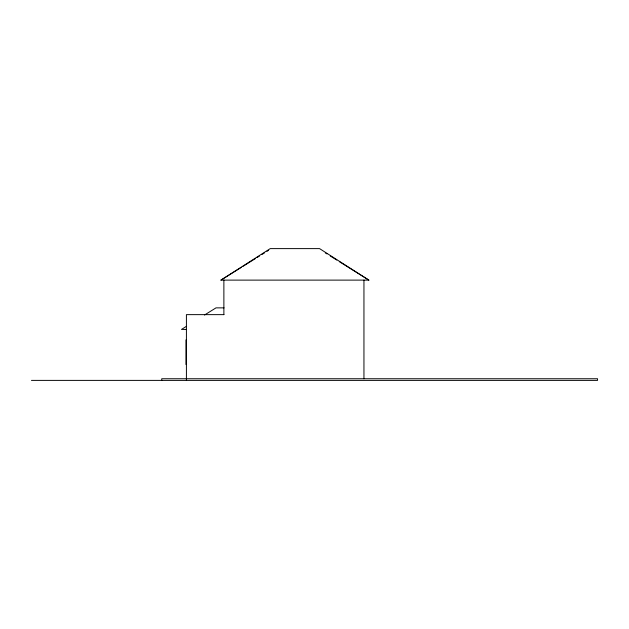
<?xml version="1.0" encoding="UTF-8"?>
<svg xmlns="http://www.w3.org/2000/svg" width="629" height="629" viewBox="0 0 629 629"><rect width="100%" height="100%" fill="white"/><g stroke="black" fill="none" stroke-linecap="round" stroke-linejoin="round"><path stroke-width="0.94" d="M220.928 280.117L270.242 248.612L319.563 248.612L368.877 280.117L220.928 280.117L241.481 267.278M243.124 266.248L255.453 258.543M257.096 257.52L259.557 255.979M262.026 254.438L264.494 252.897M266.955 251.356L268.599 250.326M186.412 326.349L181.474 329.431L186.302 329.431M204.488 315.05L215.999 307.864L224.066 307.864M223.94 314.634L186.412 314.634L186.412 380.388M186.412 339.872L185.995 339.872L185.995 364.529L186.412 364.529M31.45 380.388L597.55 380.388L597.55 378.744L161.747 378.744L161.747 380.388M325.311 252.897L326.954 253.919M330.249 255.979L336.822 260.084M339.283 261.625L368.877 280.117M363.947 280.117L363.947 378.744M223.877 280.117L223.877 314.634"/></g></svg>
